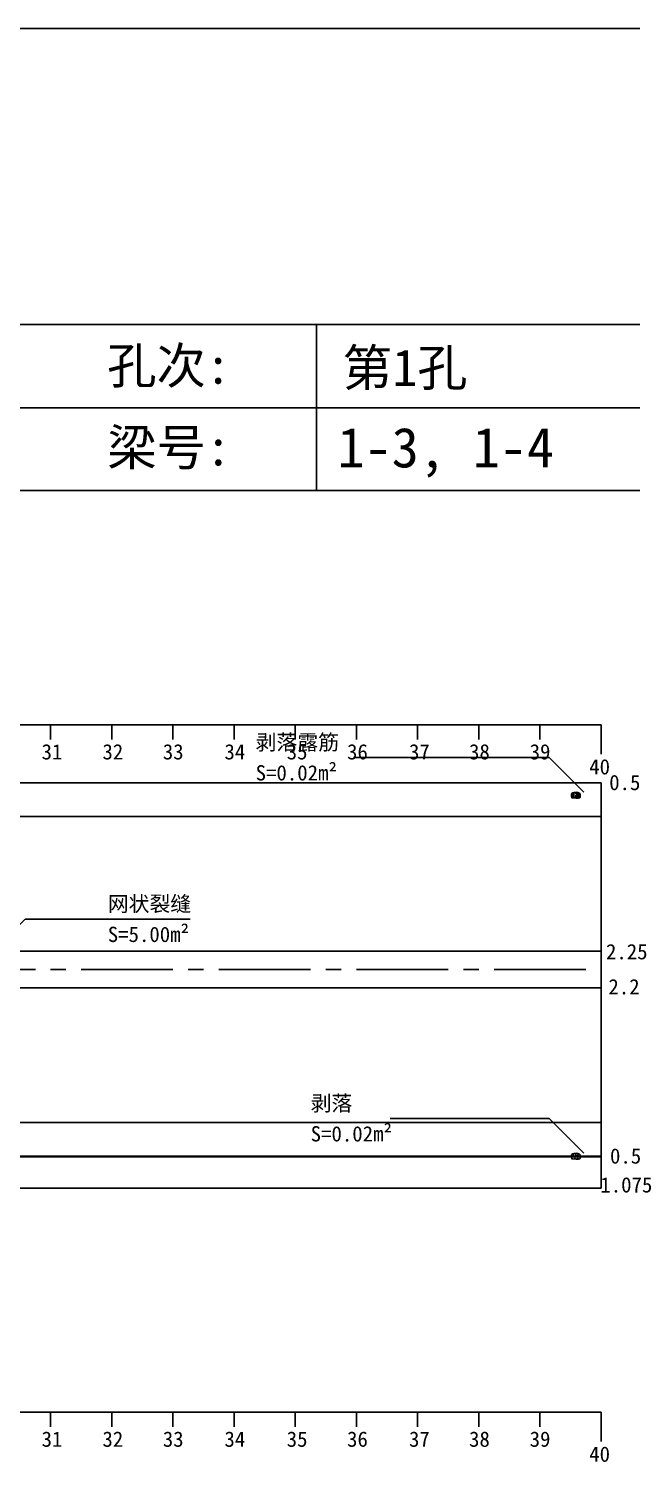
# Model space of a CAD drawing. Header units: millimetres. Extents: x -37 to 615, y -48 to 413.
# Drawn here: x 390.2 to 488.8, y 178.9 to 413.2 of the extents above; entities that cross this region are included whole.
import ezdxf

# ---------------------------------------------------------------- set-up
doc = ezdxf.new("R2010")
doc.units = ezdxf.units.MM
doc.linetypes.add('CENTER2', pattern=[1.125, 0.75, -0.125, 0.125, -0.125])
doc.linetypes.add('DASHED', pattern=[0.75, 0.5, -0.25])
doc.layers.add('图层1', color=7, linetype='Continuous')
doc.layers.add('病害', color=5, linetype='Continuous')
doc.styles.get("Standard").update_dxf_attribs({"font": ''})
doc.styles.add('汉字', font='')
doc.styles.get('Standard').set_extended_font_data('SimSun')
doc.styles.get('汉字').set_extended_font_data('SimSun')

# ---------------------------------------------------------------- blocks, each defined once
blk = doc.blocks.new('chi')
at = {"color": 0}
for p, q in [((1187.409, -3078.8), (1147.409, -3078.8)), ((1178.409, -3079.041), (1178.409, -3078.8)), ((1179.409, -3079.041), (1179.409, -3078.8)), ((1180.409, -3079.041), (1180.409, -3078.8)), ((1181.409, -3079.041), (1181.409, -3078.8)), ((1182.409, -3079.041), (1182.409, -3078.8)), ((1183.409, -3079.041), (1183.409, -3078.8)), ((1184.409, -3079.041), (1184.409, -3078.8)), ((1185.409, -3079.041), (1185.409, -3078.8)), ((1186.409, -3079.041), (1186.409, -3078.8)), ((1187.409, -3079.283), (1187.409, -3078.8))]:
    blk.add_line(p, q, dxfattribs=at)
for s, p in [('31', (1178.261, -3079.368)), ('32', (1179.256, -3079.368)), ('33', (1180.243, -3079.368)), ('34', (1181.251, -3079.368)), ('35', (1182.269, -3079.368)), ('36', (1183.256, -3079.368)), ('37', (1184.269, -3079.368)), ('38', (1185.251, -3079.368)), ('39', (1186.242, -3079.368)), ('40', (1187.216, -3079.613))]:
    blk.add_text(s, height=0.25).set_placement(p)
blk = doc.blocks.new('kopp')
at = {"color": 0}
for p, q in [((1188.308, -3078.25), (1188.558, -3078.25)), ((1188.558, -3078.25), (1188.558, -3078.8)), ((1188.558, -3078.8), (1188.308, -3078.8)), ((1188.558, -3078.8), (1188.558, -3079.8)), ((1188.558, -3079.8), (1188.358, -3079.8)), ((1188.558, -3079.8), (1188.558, -3079.8)), ((1188.558, -3079.8), (1188.558, -3080.8)), ((1188.558, -3081.009), (1188.308, -3081.009)), ((1188.558, -3080.8), (1188.358, -3080.8)), ((1188.558, -3080.8), (1188.558, -3081.009)), ((1188.558, -3081.592), (1188.308, -3081.592)), ((1188.558, -3081.8), (1188.558, -3081.592)), ((1188.558, -3081.8), (1188.358, -3081.8)), ((1188.558, -3082.8), (1188.558, -3081.8)), ((1188.558, -3082.8), (1188.358, -3082.8)), ((1188.558, -3083.8), (1188.558, -3082.8)), ((1188.558, -3082.8), (1188.558, -3082.8)), ((1188.558, -3083.8), (1188.308, -3083.8)), ((1188.558, -3084.875), (1188.558, -3083.8)), ((1188.558, -3084.338), (1188.358, -3084.338)), ((1188.308, -3084.888), (1188.558, -3084.888))]:
    blk.add_line(p, q, dxfattribs=at)
for s, p in [('0.55', (1187.543, -3078.37)), ('0', (1188.086, -3078.891)), ('1', (1188.109, -3079.89)), ('2', (1188.15, -3080.842)), ('2.25', (1187.49, -3081.135)), ('2.25', (1187.53, -3081.708)), ('2', (1188.15, -3082.006)), ('1', (1188.109, -3082.959)), ('0', (1188.086, -3083.954)), ('0.55', (1187.556, -3084.474)), ('1.075', (1187.398, -3084.946))]:
    blk.add_text(s, height=0.25).set_placement(p)

msp = doc.modelspace()

# ---------------------------------------------------------------- linework, layer by layer
at = {"color": 0, "linetype": 'ByBlock'}
for p, q in [((0, 364.85), (529.17, 364.85)), ((437.29, 364.79), (437.29, 337.66)), ((136.5, 337.72), (529.17, 337.72))]:
    msp.add_line(p, q, dxfattribs=at)
at = {"color": 0}
for p, q in [((83.82, 289.93), (483.82, 289.93)), ((483.82, 289.93), (483.82, 223.68)), ((83.82, 262.43), (483.82, 262.43)), ((483.82, 262.43), (483.82, 259.43)), ((83.82, 256.43), (483.82, 256.43)), ((83.82, 234.43), (483.82, 234.43)), ((83.82, 228.93), (483.82, 228.93)), ((83.82, 228.81), (483.82, 228.81)), ((83.82, 223.68), (483.82, 223.68))]:
    msp.add_line(p, q, dxfattribs=at)
at = {"color": 7}
for p, q in [((479.14, 288.29), (479.4, 288.07)), ((479.7, 288.37), (479.69, 288.07)), ((480.16, 288.29), (479.96, 288.03)), ((479, 287.81), (479.42, 287.8)), ((479.47, 287.44), (479.61, 287.62)), ((480.11, 287.4), (480, 287.62)), ((480.43, 287.78), (480.05, 287.84)), ((479, 228.81), (479.42, 228.8)), ((479.14, 229.29), (479.4, 229.07)), ((479.47, 228.44), (479.61, 228.62)), ((479.7, 229.37), (479.69, 229.07)), ((480.16, 229.29), (479.96, 229.03)), ((480.11, 228.4), (480, 228.62)), ((480.43, 228.78), (480.05, 228.84))]:
    msp.add_line(p, q, dxfattribs=at)
at = {"color": 1, "linetype": 'DASHED'}
for p, q in [((479.36, 287.4), (479.36, 288.4)), ((479.72, 287.4), (479.72, 288.4)), ((480.08, 287.4), (480.08, 288.4)), ((479, 288.15), (480.43, 288.15)), ((479, 287.9), (480.43, 287.9)), ((479, 287.65), (480.43, 287.65))]:
    msp.add_line(p, q, dxfattribs=at)
msp.add_line((83.82, 284.43), (483.82, 284.43))
at = {"color": 1, "linetype": 'CENTER2', "ltscale": 20}
msp.add_line((83.82, 259.43), (483.82, 259.43), dxfattribs=at)
at = {"color": 3, "linetype": 'ByBlock'}
msp.add_lwpolyline([(-36.77, 413.19), (615.38, 413.19), (615.38, -47.93), (-36.77, -47.93)], close=True, dxfattribs=at)
at = {"color": 7}
for points in [[(481, 288.4), (475.34, 294.06), (443.34, 294.06)], [(479.81, 288.37), (479.6, 288.37), (479.38, 288.32), (479.14, 288.29), (479, 288.08), (479, 287.81), (479.03, 287.48), (479.19, 287.48), (479.76, 287.4), (480.11, 287.4), (480.33, 287.45), (480.41, 287.51), (480.43, 287.78), (480.43, 288.02), (480.33, 288.21), (480.16, 288.29), (480.03, 288.32), (479.81, 288.4)], [(384, 262), (389.66, 267.66), (416.66, 267.66)], [(481, 229.4), (475.34, 235.06), (449.34, 235.06)], [(479.81, 229.37), (479.6, 229.37), (479.38, 229.32), (479.14, 229.29), (479, 229.08), (479, 228.81), (479.03, 228.48), (479.19, 228.48), (479.76, 228.4), (480.11, 228.4), (480.33, 228.45), (480.41, 228.51), (480.43, 228.78), (480.43, 229.02), (480.33, 229.21), (480.16, 229.29), (480.03, 229.32), (479.81, 229.4)]]:
    msp.add_lwpolyline(points, dxfattribs=at)
at = {"layer": '病害', "color": 0}
msp.add_line((387.14, 351.23), (529.17, 351.23), dxfattribs=at)
at = {"layer": '病害', "color": 5}
msp.add_line((386.58, 337.72), (529.17, 337.72), dxfattribs=at)

# ---------------------------------------------------------------- block references
at = {"color": 0, "xscale": 9.999999999994273, "yscale": 9.999999999994273, "zscale": 9.999999999994273}
for name, p in [('chi', (-11390.27, 31087.43)), ('kopp', (-11390.27, 31072.43)), ('chi', (-11390.27, 30975.09))]:
    msp.add_blockref(name, p, dxfattribs=at)

# ---------------------------------------------------------------- texts
at = {"color": 7}
for s, p in [('剥落露筋', (427.34, 295.31)), ('S=0.02m²', (427.34, 290.31)), ('网状裂缝', (403.16, 268.91)), ('S=5.00m²', (403.16, 263.91)), ('剥落', (436.34, 236.31)), ('S=0.02m²', (436.34, 231.31))]:
    msp.add_text(s, height=2.5, dxfattribs=at).set_placement(p)
at = {"linetype": 'ByBlock', "attachment_point": 1, "style": '汉字'}
for s, insert, char_height, width in [('{\\C0;第1孔}', (441.52, 360.78), 6, 77.4135), ('{\\C0;1-3, 1-4}', (440.75, 347.98), 6.5, 84.1186)]:
    msp.add_mtext(s, dxfattribs=dict(at, insert=insert, char_height=char_height, width=width))
at = {"layer": '图层1', "style": '汉字'}
for s, p in [('孔次:', (403.05, 355.16)), ('梁号:', (403.08, 341.8))]:
    msp.add_text(s, height=5.918, dxfattribs=at).set_placement(p)

doc.saveas('drawing.dxf')
